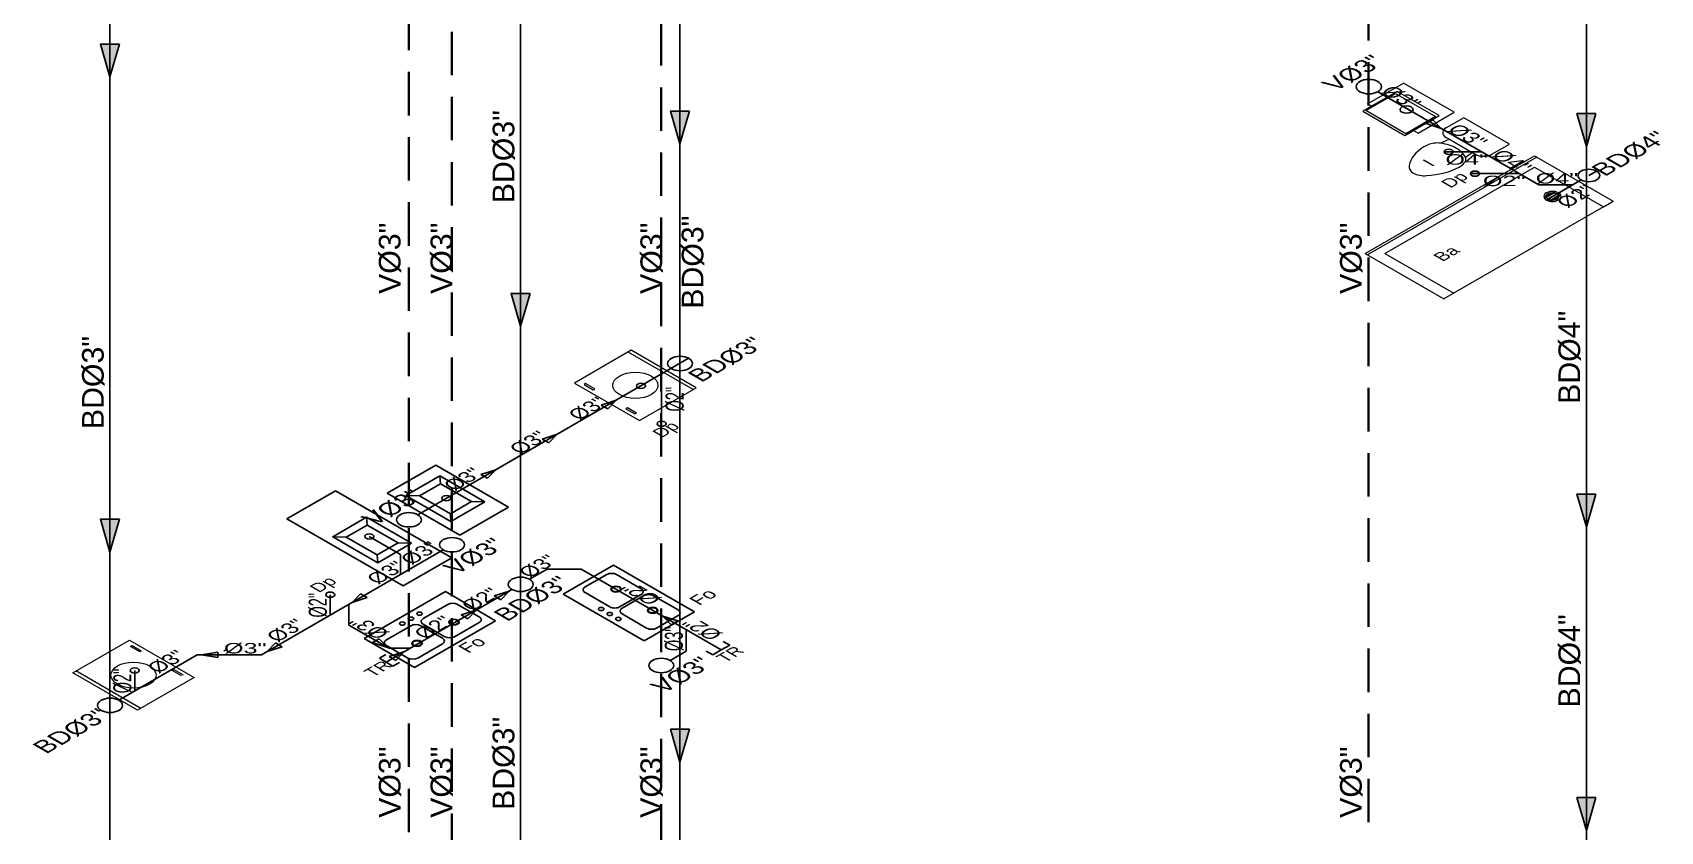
# Model space of a CAD drawing. Header units: feet. Extents: x 1019 to 2236, y -546 to 122.
# Drawn here: x 1064.9 to 1076.8, y -295.21 to -289.37 of the extents above; entities that cross this region are included whole.
import ezdxf

# ---------------------------------------------------------------- set-up
doc = ezdxf.new("R2010")
doc.units = ezdxf.units.FT
doc.header["$LTSCALE"] = 0.05
doc.header["$MEASUREMENT"] = 0
doc.linetypes.add('HIDDEN', pattern=[9.524999999999999, 6.35, -3.175])
for name, color, linetype, lineweight in [('AGUAFRIA', 5, 'HIDDEN', 30), ('COCINA', 8, 'Continuous', 25), ('FURN', 8, 'Continuous', 9), ('I-FURN', 8, 'Continuous', 0), ('P-SANR-FIXT', 8, 'Continuous', 9)]:
    doc.layers.add(name, color=color, linetype=linetype, lineweight=lineweight)
doc.layers.add('AGUASNEGRAS', color=4, linetype='Continuous')
doc.layers.add('TEXXT', color=2, linetype='Continuous')
doc.styles.add('DAMIAN', font='arial.ttf', dxfattribs={"height": 0.12})

msp = doc.modelspace()

# ---------------------------------------------------------------- hatches: boundary and pattern name
at = {"layer": 'AGUASNEGRAS'}
for points in [[(1065.397089050176, -289.4569579149196), (1065.466115307191, -289.6968156858701), (1065.535141564211, -289.4569579149194)], [(1069.56366874993, -289.9454162458446), (1069.632695006944, -290.1852740167951), (1069.701721263964, -289.9454162458444)], [(1076.188855047263, -289.9639802132502), (1076.257881304277, -290.2038379842007), (1076.326907561298, -289.96398021325)], [(1068.398670604851, -291.2784573244979), (1068.467696861865, -291.5183150954484), (1068.536723118885, -291.2784573244977)], [(1076.188855047263, -292.7449796418242), (1076.257881304277, -292.9848374127747), (1076.326907561298, -292.744979641824)], [(1065.397089050176, -292.9294701614618), (1065.466115307191, -293.1693279324123), (1065.535141564211, -292.9294701614616)], [(1069.56366874993, -294.4643031211933), (1069.632695006944, -294.7041608921438), (1069.701721263964, -294.4643031211931)], [(1076.188855047263, -294.9638138289673), (1076.257881304277, -295.2036715999178), (1076.326907561298, -294.9638138289671)]]:
    msp.add_hatch(color=256, dxfattribs=at).paths.add_polyline_path(points)
at = {"layer": 'AGUASNEGRAS', "ltscale": 3, "extrusion": (0, 0.8164965809277261, 0.5773502691896257)}
h = msp.add_hatch(color=256, dxfattribs=at)
h.dxf.hatch_style = 1
edge = h.paths.add_edge_path()
edge.add_arc((-1074.943453649173, 149.1789065943605), 0.04736473638354253, -135, 225)
at = {"layer": 'AGUASNEGRAS', "extrusion": (2.664535259100376e-15, 0.8164965809277276, 0.5773502691896236)}
msp.add_hatch(color=256, dxfattribs=at).paths.add_polyline_path([(-1075.136440376496, 149.3081743128967), (-1075.196838437468, 149.4173813082838), (-1075.087631442079, 149.3569832473134)])
at = {"layer": 'AGUASNEGRAS', "ltscale": 3, "extrusion": (0, 0.8164965809277261, 0.5773502691896257)}
h = msp.add_hatch(color=256, dxfattribs=at)
h.dxf.hatch_style = 1
edge = h.paths.add_edge_path()
edge.add_arc((-1075.252287766543, 149.7134268640972), 0.03315531546847977, -135, 225)
h = msp.add_hatch(color=256, dxfattribs=at)
h.dxf.hatch_style = 1
edge = h.paths.add_edge_path()
edge.add_arc((-1075.443796914574, 149.9905689835041), 0.03315531546847977, -45, 315)
h = msp.add_hatch(color=256, dxfattribs=at)
h.dxf.hatch_style = 1
edge = h.paths.add_edge_path()
edge.add_arc((-1076.276477209558, 150.0138993200031), 0.07945451243995191, -135, 225)
h = msp.add_hatch(color=256, dxfattribs=at)
h.dxf.hatch_style = 1
edge = h.paths.add_edge_path()
edge.add_arc((-1076.009433542392, 150.2790720511636), 0.04736473638354253, -45, 315)
h = msp.add_hatch(color=256, dxfattribs=at)
h.dxf.hatch_style = 1
edge = h.paths.add_edge_path()
edge.add_arc((-1069.634853117587, 148.5594237919516), 0.09103722075013818, -135, 225)
h = msp.add_hatch(color=256, dxfattribs=at)
h.dxf.hatch_style = 1
edge = h.paths.add_edge_path()
edge.add_arc((-1069.347219191485, 149.7914556899323), 0.03295454838723798, 135, 495, ccw=False)
at = {"layer": 'AGUASNEGRAS', "extrusion": (-2.58126853225349e-15, 0.8164965809277279, 0.5773502691896233)}
for points in [[(-1069.056100683198, 150.0342102275706), (-1069.165307678585, 149.9738121665984), (-1069.104909617615, 150.0830191619875)], [(-1068.625978903764, 150.4643320070052), (-1068.735185899151, 150.4039339460329), (-1068.67478783818, 150.5131409414221)], [(-1068.177378140376, 150.9129327703926), (-1068.286585135764, 150.8525347094204), (-1068.226187074793, 150.9617417048095)], [(-1068.275199723061, 152.4492776742282), (-1068.384406718448, 152.3888796132559), (-1068.324008657478, 152.4980866086451)], [(-1068.034268562058, 152.6902088352311), (-1068.143475557445, 152.6298107742589), (-1068.083077496475, 152.739017769648)], [(-1067.506404652019, 153.2180727452696), (-1067.615611647407, 153.1576746842973), (-1067.555213586436, 153.2668816796865)]]:
    msp.add_hatch(color=256, dxfattribs=at).paths.add_polyline_path(points)
at = {"layer": 'AGUASNEGRAS', "ltscale": 3, "extrusion": (0, 0.8164965809277261, 0.5773502691896257)}
h = msp.add_hatch(color=256, dxfattribs=at)
h.dxf.hatch_style = 1
edge = h.paths.add_edge_path()
edge.add_arc((-1069.498260538605, 150.2711877101969), 0.03295454838723798, 135, 495, ccw=False)
h = msp.add_hatch(color=256, dxfattribs=at)
h.dxf.hatch_style = 1
edge = h.paths.add_edge_path()
edge.add_arc((-1067.925914602624, 151.2127602787937), 0.03295454838723798, 135, 495, ccw=False)
h = msp.add_hatch(color=256, dxfattribs=at)
h.dxf.hatch_style = 1
edge = h.paths.add_edge_path()
edge.add_arc((-1067.361265162996, 151.6982585735192), 0.03295454838723798, 135, 495, ccw=False)
h = msp.add_hatch(color=256, dxfattribs=at)
h.dxf.hatch_style = 1
edge = h.paths.add_edge_path()
edge.add_arc((-1068.468911234034, 152.3043750976698), 0.09103722075013818, -135, 225)
h = msp.add_hatch(color=256, dxfattribs=at)
h.dxf.hatch_style = 1
edge = h.paths.add_edge_path()
edge.add_arc((-1069.164537412408, 152.3645189386014), 0.03295454838723798, -135, 225)
h = msp.add_hatch(color=256, dxfattribs=at)
h.dxf.hatch_style = 1
edge = h.paths.add_edge_path()
edge.add_arc((-1067.076063574552, 152.4353791028215), 0.03295454838723798, 135, 495, ccw=False)
at = {"layer": 'AGUASNEGRAS', "extrusion": (-2.664535259100376e-15, 0.8164965809277276, 0.5773502691896236)}
for points in [[(-1067.29774923307, 152.4232274773467), (-1067.237351172097, 152.5324344727339), (-1067.346558167487, 152.4720364117635)], [(-1066.675907331056, 153.0450693793608), (-1066.615509270083, 153.154276374748), (-1066.724716265473, 153.0938783137776)]]:
    msp.add_hatch(color=256, dxfattribs=at).paths.add_polyline_path(points)
at = {"layer": 'AGUASNEGRAS', "ltscale": 3, "extrusion": (0, 0.8164965809277261, 0.5773502691896257)}
h = msp.add_hatch(color=256, dxfattribs=at)
h.dxf.hatch_style = 1
edge = h.paths.add_edge_path()
edge.add_arc((-1067.980662425754, 152.7827856187477), 0.03295454838723798, -135, 225)
h = msp.add_hatch(color=256, dxfattribs=at)
h.dxf.hatch_style = 1
edge = h.paths.add_edge_path()
edge.add_arc((-1069.43394509604, 152.6339266222336), 0.03295454838723798, -135, 225)
at = {"layer": 'AGUASNEGRAS', "extrusion": (-2.664535259100377e-15, 0.8164965809277248, 0.5773502691896277)}
msp.add_hatch(color=256, dxfattribs=at).paths.add_polyline_path([(-1069.568126306314, 152.8169167669267), (-1069.507728245342, 152.7077097715396), (-1069.616935240731, 152.7681078325101)])
at = {"layer": 'AGUASNEGRAS', "extrusion": (-5.551115123125784e-17, 0.8164965809277284, 0.5773502691896227)}
msp.add_hatch(color=256, dxfattribs=at).paths.add_polyline_path([(-1066.254821598098, 153.1610218682263), (-1066.134892712623, 153.1955349967336), (-1066.254821598098, 153.2300481252435)])
at = {"layer": 'AGUASNEGRAS', "extrusion": (-2.581268532253489e-15, 0.8164965809277245, 0.577350269189628)}
msp.add_hatch(color=256, dxfattribs=at).paths.add_polyline_path([(-1067.386128583855, 153.0419767346974), (-1067.495335579242, 153.1023747956697), (-1067.434937518271, 152.9931678002805)])
at = {"layer": 'AGUASNEGRAS', "ltscale": 3, "extrusion": (0, 0.8164965809277261, 0.5773502691896257)}
h = msp.add_hatch(color=256, dxfattribs=at)
h.dxf.hatch_style = 1
edge = h.paths.add_edge_path()
edge.add_arc((-1067.711254742122, 153.0521933023797), 0.03295454838723798, -135, 225)
h = msp.add_hatch(color=256, dxfattribs=at)
h.dxf.hatch_style = 1
edge = h.paths.add_edge_path()
edge.add_arc((-1065.649983334744, 151.0083357411796), 0.03295454838723798, 135, 495, ccw=False)
h = msp.add_hatch(color=256, dxfattribs=at)
h.dxf.hatch_style = 1
edge = h.paths.add_edge_path()
edge.add_arc((-1065.467329679359, 153.8362325366957), 0.09103722075013818, -135, 225)

# ---------------------------------------------------------------- linework, layer by layer
at = {"layer": 'AGUAFRIA', "extrusion": (0, 0.8164965809277261, 0.5773502691896258)}
for p, q in [((1074.666655223408, -298.9545197300905, -9.552871372434643), (1074.666655223408, -273.3936522220355, 8.52139137552197)), ((1067.650386991669, -300.4548573875237, -7.431073509153536), (1067.650386991669, -275.4723554457593, 10.23422302487422)), ((1067.965946518429, -300.6370409789487, -7.173427003318487), (1067.965946518429, -276.2094831064557, 10.09946481614819)), ((1069.495080050384, -301.51988663525, -5.924894702694938), (1069.495080050384, -276.171542712155, 11.99909117717442))]:
    msp.add_line(p, q, dxfattribs=at)
at = {"layer": 'AGUASNEGRAS', "ltscale": 3, "extrusion": (0, 0.8164965809277261, 0.5773502691896258)}
for p, q in [((1076.257881304277, -299.58739677859, -8.657848067132036), (1076.257881304277, -276.1562260979562, 7.910491612283568)), ((1069.632695006944, -299.3124053349895, -9.046744696208384), (1069.632695006944, -277.5267205610982, 6.358060740202731)), ((1068.467696861865, -300.9267266747978, -6.763749563423203), (1068.467696861865, -279.1578657863894, 8.62915958947702)), ((1065.466115307191, -301.8111449795796, -5.512993201989822), (1065.466115307191, -280.0223592441827, 9.894004945330051)), ((1074.732923254458, -289.8046036690514, -22.49280676053156), (1075.909509467958, -290.4839060361404, -21.53212814004219)), ((1075.492883993278, -290.2433672061824, -21.87230141564607), (1075.219132451075, -290.2433672061824, -21.8723014156461)), ((1075.770026112685, -290.4033752834258, -21.64601582271928), (1075.410641599106, -290.4033752834258, -21.64601582271935)), ((1076.220294402533, -290.4492822384707, -21.58109358428746), (1075.965826234955, -290.5961995035221, -21.37332119550501)), ((1076.276477227075, -290.4168450695975, -21.62696666843299), (1076.332660051618, -290.3844079007241, -21.67283975257879)), ((1075.909509467958, -290.4839060361404, -21.53212814004219), (1076.160324225818, -290.4839060361404, -21.53212814004219)), ((1069.701096198881, -291.7501001073006, -23.27556611311248), (1067.71597439997, -292.8962107122756, -21.65472095157725)), ((1069.498260538605, -292.2123581864367, -22.62183446828168), (1069.498260538605, -291.867207330362, -23.10995149000731)), ((1067.590846825456, -293.1878532855333, -21.24227606911089), (1067.361265162996, -293.0553042509109, -21.42972871155326)), ((1067.902787854465, -293.1527258831803, -21.2919537179294), (1066.574250648096, -293.9197571969057, -20.20720763129402)), ((1067.590846825456, -293.33282512025, -21.03725493429231), (1067.590846825456, -293.1878532855333, -21.24227606911089)), ((1068.533284270167, -293.3680799995497, -20.98739700584692), (1068.661637279907, -293.2939753548252, -21.09219679945117)), ((1068.661637279907, -293.2939753548252, -21.09219679945117), (1068.911667525604, -293.2939753548252, -21.09219679945109)), ((1068.911667525604, -293.2939753548252, -21.09219679945109), (1069.93490442523, -293.8847414542693, -20.25672736942698)), ((1067.076063574552, -293.4808809869288, -20.82787231964636), (1067.076063574552, -293.6300353687333, -20.61693617001108)), ((1067.484300499443, -293.9737110619526, -20.13090534360232), (1068.404538197901, -293.4424115790294, -20.88227627803412)), ((1067.213056545036, -293.5509424403476, -20.7287904620219), (1067.213056545036, -293.7029972533555, -20.51375248324193)), ((1067.506369038544, -293.8723413004391, -20.27426383514918), (1067.213056545036, -293.7029972533555, -20.51375248324191)), ((1069.679298838203, -293.8927481011035, -20.24540426088497), (1069.679298838203, -293.7371674997926, -20.46542845730105)), ((1067.659878076736, -293.8723413004391, -20.27426383514917), (1067.506369038544, -293.8723413004391, -20.27426383514918)), ((1069.560667458686, -293.9612399600019, -20.14854214511865), (1069.679298838203, -293.8927481011035, -20.24540426088503)), ((1069.872432996066, -293.9208093507136, -20.20571966110913), (1069.825290714006, -293.8935917414757, -20.24421117322887)), ((1069.93490442523, -293.8847414542693, -20.256727369427), (1069.872432996066, -293.9208093507136, -20.20571966110913)), ((1069.93490442523, -293.8847414542693, -20.256727369427), (1069.996196800893, -293.8493542846808, -20.30677238459302)), ((1069.996196800893, -293.8493542846808, -20.30677238459302), (1069.949054518833, -293.8221366754428, -20.34526389671274)), ((1065.530493931045, -294.2518132778277, -19.73760941818573), (1066.102691673418, -293.9197571969056, -20.2072076312942)), ((1066.574250648096, -293.9197571969057, -20.20720763129404), (1066.102691673418, -293.9197571969056, -20.2072076312942)), ((1067.435343248351, -293.9454455798559, -20.17087877173053), (1067.48311175874, -293.9178664175241, -20.2098815971389)), ((1067.484300499443, -293.9737110619525, -20.13090534360235), (1067.435343248351, -293.9454455798559, -20.17087877173053)), ((1067.484300499443, -293.9737110619525, -20.13090534360234), (1067.534956653108, -294.0029574059072, -20.08954476733189)), ((1067.534956653108, -294.0029574059072, -20.08954476733189), (1067.582725163497, -293.9753782435754, -20.1285475927403)), ((1065.6475481209, -294.0347303589801, -20.04461102617951), (1065.6475481209, -294.1838847407846, -19.83367487654422))]:
    msp.add_line(p, q, dxfattribs=at)
at = {"layer": 'AGUASNEGRAS', "extrusion": (0, 0.8164965809277261, 0.5773502691896258)}
for p, q in [((1075.087631442078, -290.037574388083, -22.1633364100413), (1075.136440376495, -290.0093945366586, -22.20318873811132)), ((1075.087631442078, -290.037574388083, -22.1633364100413), (1075.196838437467, -290.0724452248427, -22.11402159976434)), ((1075.136440376495, -290.0093945366586, -22.20318873811132), (1075.196838437467, -290.0724452248427, -22.11402159976434)), ((1069.056100683199, -292.0945654904322, -22.78841849651978), (1069.165307678586, -292.0596946536713, -22.83773330679827)), ((1069.104909617616, -292.1227453418567, -22.74856616844965), (1069.056100683199, -292.0945654904322, -22.78841849651978)), ((1069.104909617616, -292.1227453418567, -22.74856616844965), (1069.165307678586, -292.0596946536713, -22.83773330679827)), ((1068.625978903765, -292.3428964155731, -22.4372255342289), (1068.735185899152, -292.3080255788122, -22.4865403445074)), ((1068.674787838182, -292.3710762669975, -22.39737320615878), (1068.625978903765, -292.3428964155731, -22.4372255342289)), ((1068.674787838182, -292.3710762669975, -22.39737320615878), (1068.735185899152, -292.3080255788122, -22.4865403445074)), ((1068.177378140378, -292.6018961870735, -22.0709445447215), (1068.286585135765, -292.5670253503126, -22.12025935500001)), ((1068.226187074794, -292.6300760384979, -22.03109221665138), (1068.286585135765, -292.5670253503126, -22.12025935500001)), ((1068.226187074794, -292.6300760384979, -22.03109221665138), (1068.177378140378, -292.6018961870735, -22.0709445447215)), ((1067.297749233071, -293.4738652426891, -20.83779408030023), (1067.237351172098, -293.5369159308732, -20.74862694195325)), ((1067.346558167487, -293.5020450941134, -20.79794175223025), (1067.237351172098, -293.5369159308732, -20.74862694195325)), ((1067.346558167487, -293.5020450941134, -20.79794175223025), (1067.297749233071, -293.4738652426891, -20.83779408030023)), ((1068.275199723062, -293.4889053308711, -20.81652418361397), (1068.384406718449, -293.4540344941103, -20.86583899389246)), ((1068.324008657479, -293.5170851822955, -20.77667185554385), (1068.275199723062, -293.4889053308711, -20.81652418361397)), ((1068.324008657479, -293.5170851822955, -20.77667185554385), (1068.384406718449, -293.4540344941103, -20.86583899389246)), ((1068.034268562059, -293.6280070015323, -20.6198047144161), (1068.143475557446, -293.5931361647714, -20.6691195246946)), ((1068.083077496476, -293.6561868529568, -20.57995238634598), (1068.034268562059, -293.6280070015323, -20.6198047144161)), ((1068.083077496476, -293.6561868529568, -20.57995238634598), (1068.143475557446, -293.5931361647714, -20.6691195246946)), ((1069.616935240732, -293.6729820085801, -20.55620044948133), (1069.507728245344, -293.6381111718202, -20.60551525975833)), ((1069.568126306316, -293.7011618600044, -20.51634812141129), (1069.507728245344, -293.6381111718202, -20.60551525975833)), ((1069.616935240732, -293.6729820085801, -20.55620044948133), (1069.568126306316, -293.7011618600044, -20.51634812141129)), ((1066.254821598098, -293.8998310328712, -20.23538748271759), (1066.134892712623, -293.9197571969056, -20.20720763129425)), ((1066.254821598098, -293.9396833609413, -20.17902777986873), (1066.254821598098, -293.8998310328712, -20.23538748271759)), ((1066.675907331056, -293.8328858322103, -20.33006229342815), (1066.615509270084, -293.8959365203945, -20.24089515508117)), ((1066.724716265473, -293.8610656836346, -20.29020996535817), (1066.615509270084, -293.8959365203945, -20.24089515508117)), ((1066.724716265473, -293.8610656836346, -20.29020996535817), (1066.675907331056, -293.8328858322103, -20.33006229342815)), ((1067.434937518272, -293.8029204415562, -20.37243975529295), (1067.386128583856, -293.8311002929806, -20.33258742722287)), ((1067.386128583856, -293.8311002929806, -20.33258742722287), (1067.495335579243, -293.8659711297415, -20.28327261694433)), ((1067.434937518272, -293.8029204415562, -20.37243975529295), (1067.495335579243, -293.8659711297415, -20.28327261694433)), ((1067.506404652021, -293.9327693720885, -20.18880563667458), (1067.615611647408, -293.8978985353276, -20.23812044695309)), ((1067.555213586437, -293.960949223513, -20.14895330860445), (1067.615611647408, -293.8978985353276, -20.23812044695309)), ((1066.254821598098, -293.9396833609413, -20.17902777986873), (1066.134892712623, -293.9197571969056, -20.20720763129425)), ((1067.555213586437, -293.960949223513, -20.14895330860445), (1067.506404652021, -293.9327693720885, -20.18880563667458))]:
    msp.add_line(p, q, dxfattribs=at)
at = {"layer": 'AGUASNEGRAS'}
for points, elevation in [([(1065.53514156421, -289.4569579149194), (1065.397089050176, -289.4569579149196), (1065.466115307191, -289.6968156858701)], 8.161035105159288), ([(1065.53514156421, -289.4569579149194), (1065.466115307191, -289.6968156858701)], 8.161035105159288), ([(1069.701721263964, -289.9454162458444), (1069.56366874993, -289.9454162458446), (1069.632695006944, -290.1852740167951)], 3.947015857051727), ([(1069.701721263964, -289.9454162458444), (1069.632695006944, -290.1852740167951)], 3.947015857051727), ([(1076.326907561298, -289.96398021325), (1076.188855047263, -289.9639802132502), (1076.257881304277, -290.2038379842007)], 6.316978761609354), ([(1076.326907561298, -289.96398021325), (1076.257881304277, -290.2038379842007)], 6.316978761609354), ([(1068.536723118885, -291.2784573244977), (1068.39867060485, -291.2784573244979), (1068.467696861865, -291.5183150954484)], -0.1109979354712198), ([(1068.536723118885, -291.2784573244977), (1068.467696861865, -291.5183150954484)], -0.1109979354712198), ([(1076.326907561298, -292.744979641824), (1076.188855047263, -292.7449796418242), (1076.257881304277, -292.9848374127747)], 6.316978761609354), ([(1076.326907561298, -292.744979641824), (1076.257881304277, -292.9848374127747)], 6.316978761609354), ([(1065.53514156421, -292.9294701614616), (1065.397089050176, -292.9294701614618), (1065.466115307191, -293.1693279324123)], 8.161035105159288), ([(1065.53514156421, -292.9294701614616), (1065.466115307191, -293.1693279324123)], 8.161035105159288), ([(1069.701721263964, -294.4643031211931), (1069.56366874993, -294.4643031211933), (1069.632695006944, -294.7041608921438)], 3.947015857051727), ([(1069.701721263964, -294.4643031211931), (1069.632695006944, -294.7041608921438)], 3.947015857051727), ([(1076.326907561298, -294.9638138289671), (1076.188855047263, -294.9638138289673), (1076.257881304277, -295.2036715999178)], 6.316978761609354), ([(1076.326907561298, -294.9638138289671), (1076.257881304277, -295.2036715999178)], 6.316978761609354)]:
    msp.add_lwpolyline(points, dxfattribs=dict(at, elevation=elevation))
at = {"layer": 'AGUASNEGRAS', "ltscale": 3, "extrusion": (0, 0.8164965809277261, 0.5773502691896258)}
for centre, radius in [((-1074.667869595577, 148.8884124663967, -249.6106960709186), 0.09199976667160506), ((-1074.943453649173, 149.1789065943605, -249.6106960709185), 0.04736473638354255), ((-1075.252287766543, 149.7134268640972, -249.6106960709186), 0.03315531546847978), ((-1075.443796914574, 149.9905689835041, -249.6106960709186), 0.03315531546847978), ((-1076.276477209558, 150.0138993200032, -249.6106960709187), 0.07945451243995194), ((-1076.009433542392, 150.2790720511636, -249.6106960709186), 0.04736473638354255), ((-1069.633909379113, 149.5082885173792, -251.6511135838794), 0.0910372207501382), ((-1069.347219191485, 149.7914556899324, -251.6511135838794), 0.03295454838723799), ((-1069.498260538605, 150.271187710197, -251.6511135838795), 0.03295454838723799), ((-1067.925914602624, 151.2127602787938, -251.6511135838794), 0.03295454838723799), ((-1067.651601363837, 151.4870735175798, -251.6511135838795), 0.0910372207501382), ((-1067.361265162996, 151.6982585735192, -251.6511135838795), 0.03295454838723799), ((-1067.967160890597, 151.8026247542332, -251.6511135838794), 0.0910372207501382), ((-1068.468911234034, 152.3043750976699, -251.6511135838794), 0.0910372207501382), ((-1069.164537412408, 152.3645189386014, -251.6511135838794), 0.03295454838723799), ((-1067.076063574552, 152.4353791028215, -251.6511135838795), 0.03295454838723799), ((-1069.43394509604, 152.6339266222336, -251.6511135838795), 0.03295454838723799), ((-1067.980662425754, 152.7827856187478, -251.6511135838795), 0.03295454838723799), ((-1067.711254742122, 153.0521933023798, -251.6511135838795), 0.03295454838723799), ((-1065.6475481209, 153.3946743549545, -251.6511135838794), 0.03295454838723799), ((-1069.496294422553, 153.3317582861887, -251.6511135838794), 0.0910372207501382), ((-1065.467329679359, 153.8362325366957, -251.6511135838794), 0.0910372207501382)]:
    msp.add_circle(centre, radius, dxfattribs=at)
at = {"layer": 'COCINA', "extrusion": (2.890458508730902e-15, -0.8164965809277265, -0.5773502691896253)}
for p, q in [((1067.848610706248, -292.5341276601631, -22.16678371458035), (1067.493376583093, -292.7391365357485, -21.87685738232065)), ((1068.378866546014, -292.8403989012641, -21.73365077165039), (1067.848610706248, -292.5341276601631, -22.16678371458035)), ((1067.629994291114, -292.75591415199, -21.85313024988753), (1067.877884863561, -292.6128542255552, -22.05544753808372)), ((1067.72880419762, -292.7582847239947, -21.84977775480781), (1067.881949545823, -292.6699031367829, -21.97476819410681)), ((1067.877884863561, -292.6128542255552, -22.05544753808372), (1068.206713330032, -292.802782737384, -21.78684806077415)), ((1067.881949545823, -292.6699031367829, -21.97476819410681), (1068.107903423525, -292.8004121653793, -21.79020055585375)), ((1067.493376583093, -292.7391365357485, -21.87685738232065), (1068.02363242286, -293.0454077768496, -21.44372443939051)), ((1067.958822757585, -292.9458426638187, -21.58453077257797), (1067.629994291114, -292.75591415199, -21.85313024988753)), ((1067.954758075322, -292.8887937525911, -21.66521011655462), (1067.72880419762, -292.7582847239947, -21.84977775480781)), ((1068.107903423525, -292.8004121653793, -21.79020055585375), (1067.954758075322, -292.8887937525911, -21.66521011655462)), ((1068.206713330032, -292.802782737384, -21.78684806077415), (1067.958822757585, -292.9458426638187, -21.58453077257797)), ((1068.02363242286, -293.0454077768496, -21.44372443939051), (1068.378866546014, -292.8403989012641, -21.73365077165039))]:
    msp.add_line(p, q, dxfattribs=at)
at = {"layer": 'COCINA', "extrusion": (0, 0.8164965809277261, 0.5773502691896258)}
for p, q in [((1067.877884863561, -292.6128542255552, -22.05544753808368), (1067.881949545823, -292.6699031367829, -21.97476819410677)), ((1067.629994291114, -292.7559141519899, -21.8531302498875), (1067.72880419762, -292.7582847239947, -21.84977775480777)), ((1068.107903423525, -292.8004121653793, -21.79020055585372), (1068.206713330031, -292.802782737384, -21.78684806077412)), ((1067.342289872362, -292.9142928010818, -21.62914901635035), (1067.346354554625, -292.9713417123095, -21.54846967237349)), ((1067.954758075322, -292.8887937525911, -21.66521011655458), (1067.958822757585, -292.9458426638187, -21.58453077257794)), ((1067.094368758062, -293.0574430185349, -21.4267040373716), (1067.193179519851, -293.0598016772879, -21.42336839017413)), ((1067.572308432327, -293.1018507409058, -21.36390203412046), (1067.671118338833, -293.1042213129106, -21.3605495390408)), ((1067.419163084124, -293.1902323281177, -21.2389115948214), (1067.423227766386, -293.2472812393453, -21.15823225084465))]:
    msp.add_line(p, q, dxfattribs=at)
at = {"layer": 'COCINA', "extrusion": (2.164934898019055e-15, -0.8164965809277277, -0.5773502691896234)}
for p, q in [((1068.778386399202, -293.4762631250637, -20.8344029625251), (1069.146038277896, -293.2639992139316, -21.13458946445049)), ((1069.146038277896, -293.2639992139316, -21.13458946445049), (1069.738735181887, -293.6061929309984, -20.65065446881567)), ((1068.940031009381, -293.4244155921748, -20.90772644671217), (1069.097904251832, -293.3332674331481, -21.03662940939298)), ((1069.1697463008, -293.3332674331481, -21.03662940939299), (1069.349351423222, -293.436962498926, -20.88998244101879)), ((1069.371083303192, -293.8184568421306, -20.35046796689028), (1068.778386399202, -293.4762631250637, -20.8344029625251)), ((1069.119636131803, -293.5695886842637, -20.70242069098833), (1068.940031009381, -293.4658936184859, -20.84906765936253)), ((1069.349351423222, -293.4784405252371, -20.83132365366913), (1069.191478180771, -293.5695886842637, -20.70242069098833)), ((1069.209438693013, -293.5799581908415, -20.68775599415091), (1069.367311935464, -293.4888100318149, -20.81665895683172)), ((1069.439153984432, -293.4888100318149, -20.81665895683167), (1069.618759106854, -293.5925050975927, -20.67001198845754)), ((1069.389043815434, -293.7251312829305, -20.48245023842708), (1069.209438693013, -293.6214362171527, -20.62909720680121)), ((1069.738735181887, -293.6061929309984, -20.65065446881567), (1069.371083303192, -293.8184568421306, -20.35046796689028)), ((1069.618759106854, -293.6339831239039, -20.61135320110781), (1069.460885864403, -293.7251312829305, -20.482450238427))]:
    msp.add_line(p, q, dxfattribs=at)
at = {"layer": 'COCINA', "extrusion": (2.053912595556539e-15, -0.8164965809277243, -0.5773502691896283)}
for p, q in [((1067.917800632907, -293.4585118409947, -20.85950706920498), (1067.325103728916, -293.8007055580615, -20.37557207357022)), ((1068.285452511601, -293.6707757521269, -20.55932056727955), (1067.917800632907, -293.4585118409947, -20.85950706920498)), ((1067.935761145149, -293.5518374001948, -20.72752479766818), (1067.756156022728, -293.6555324659726, -20.58087782929407)), ((1068.165476436568, -293.6429855592214, -20.59862183498742), (1068.007603194118, -293.5518374001948, -20.72752479766825)), ((1067.666353461517, -293.7073799988615, -20.50755434510695), (1067.486748339095, -293.8110750646393, -20.36090737673278)), ((1067.692755607611, -294.0129694691936, -20.07538557164479), (1068.285452511601, -293.6707757521269, -20.55932056727955)), ((1067.896068752936, -293.7985281578881, -20.37865138242613), (1067.738195510486, -293.7073799988615, -20.50755434510695)), ((1067.756156022728, -293.6970104922837, -20.52221904194436), (1067.914029265178, -293.7881586513104, -20.39331607926354)), ((1067.985871314147, -293.7881586513104, -20.39331607926359), (1068.165476436568, -293.6844635855326, -20.5399630476377)), ((1067.325103728916, -293.8007055580615, -20.37557207357022), (1067.692755607611, -294.0129694691936, -20.07538557164479)), ((1067.486748339095, -293.8525530909504, -20.30224858938313), (1067.644621581546, -293.9437012499771, -20.17334562670231)), ((1067.716463630515, -293.9437012499771, -20.17334562670229), (1067.896068752936, -293.8400061841993, -20.31999259507647))]:
    msp.add_line(p, q, dxfattribs=at)
at = {"layer": 'COCINA', "extrusion": (2.890587521631544e-15, -0.8164965809277265, -0.5773502691896253)}
for points, elevation in [([(1067.115525843598, 151.1203928060713), (1066.760365880018, 151.4755527696507), (1067.608894017442, 152.3240809070745), (1067.964053981021, 151.9689209434951)], 251.6511135838826), ([(1067.671104736798, 151.7830213620824), (1067.423265914615, 152.0308601842659), (1067.094368758061, 151.7019630277125), (1067.342207580245, 151.4541242055289)], 251.6511135838825), ([(1067.572293975009, 151.7789360452846), (1067.419180597817, 151.9320494224769), (1067.19317951985, 151.7060483445103), (1067.346292897042, 151.5529349673181)], 251.6511135838826)]:
    msp.add_lwpolyline(points, close=True, dxfattribs=dict(at, elevation=elevation))
at = {"layer": 'COCINA', "extrusion": (2.164934898019055e-15, -0.8164965809277277, -0.5773502691896234)}
for centre, radius in [((1069.164537412408, 152.3645189386023, 251.651113583882), 0.03809999999999999), ((1069.056774338954, 152.6159661099921, 251.651113583882), 0.02008046314206921), ((1069.119636131802, 152.6788279028397, 251.6511135838821), 0.02008046314206921), ((1069.18249792465, 152.7416896956872, 251.6511135838819), 0.02008046314206921), ((1069.433945096039, 152.6339266222344, 251.651113583882), 0.03809999999999999)]:
    msp.add_circle(centre, radius, dxfattribs=at)
at = {"layer": 'COCINA', "extrusion": (2.053912595556539e-15, -0.8164965809277243, -0.5773502691896283)}
for centre, radius in [((1067.666353461517, 152.7378843381447, 251.6511135838809), 0.02008046314206922), ((1067.729215254364, 152.6750225452972, 251.6511135838809), 0.02008046314206922), ((1067.980662425754, 152.78278561875, 251.6511135838809), 0.03810000000000001), ((1067.603491668669, 152.8007461309923, 251.6511135838809), 0.02008046314206922), ((1067.711254742122, 153.0521933023821, 251.651113583881), 0.03810000000000001)]:
    msp.add_circle(centre, radius, dxfattribs=at)
at = {"layer": 'COCINA', "extrusion": (2.164934898019055e-15, -0.8164965809277277, -0.5773502691896234)}
for centre, start, end in [((1069.133825276316, 152.2156259522728, 251.651113583882), 225.0000000000084, 315.0000000000088), ((1068.975952033865, 152.3734991947233, 251.651113583882), 135.0000000000088, 225.0000000000084), ((1069.313430398737, 152.3952310746942, 251.651113583882), 315.0000000000088, 45.00000000000858), ((1069.403232959948, 152.485033635905, 251.6511135838819), 225.0000000000084, 315.0000000000088), ((1069.155557156286, 152.5531043171448, 251.6511135838821), 45.00000000000858, 135.0000000000088), ((1069.245359717497, 152.6429068783555, 251.6511135838819), 135.0000000000088, 225.0000000000084), ((1069.582838082369, 152.6646387583263, 251.6511135838819), 315.0000000000088, 45.00000000000858), ((1069.424964839918, 152.8225120007768, 251.651113583882), 45.00000000000858, 135.0000000000088)]:
    msp.add_arc(centre, 0.0508, start, end, dxfattribs=at)
at = {"layer": 'COCINA', "extrusion": (2.053912595556539e-15, -0.8164965809277243, -0.5773502691896283)}
for centre, start, end in [((1067.971682169633, 152.5942002402076, 251.651113583881), 225.0000000000047, 314.9999999999953), ((1067.792077047212, 152.7738053626289, 251.6511135838809), 134.9999999999953, 225.0000000000047), ((1068.129555412083, 152.7520734826581, 251.6511135838809), 314.9999999999953, 45.00000000000483), ((1067.702274486001, 152.8636079238397, 251.651113583881), 225.0000000000047, 314.9999999999953), ((1067.522669363579, 153.043213046261, 251.6511135838811), 134.9999999999953, 225.0000000000047), ((1067.860147728451, 153.0214811662902, 251.6511135838811), 314.9999999999953, 45.00000000000483), ((1067.949950289662, 152.9316786050794, 251.6511135838809), 45.00000000000483, 134.9999999999953), ((1067.68054260603, 153.2010862887116, 251.651113583881), 45.00000000000483, 134.9999999999953)]:
    msp.add_arc(centre, 0.05080000000000002, start, end, dxfattribs=at)
at = {"layer": 'FURN', "extrusion": (0, 0.8164965809277261, 0.5773502691896258)}
for p, q in [((1069.277241161501, -291.693914525207, -23.35502452531906), (1068.862353328707, -291.9334501271539, -23.01627002837457)), ((1069.728064160912, -291.9811416924435, -22.9488239699312), (1069.253906637722, -291.7073867187918, -23.33597196643654)), ((1069.75139868469, -291.9676694988588, -22.96787652881372), (1069.277241161501, -291.693914525207, -23.35502452531906)), ((1068.862353328707, -291.9334501271539, -23.01627002837457), (1069.336510851896, -292.2072051008057, -22.62912203186923)), ((1069.336510851896, -292.2072051008057, -22.62912203186923), (1069.75139868469, -291.9676694988588, -22.96787652881372)), ((1065.19387285198, -294.0514483179088, -20.02096826192742), (1065.608760684774, -293.8119127159619, -20.35972275887191)), ((1065.608760684774, -293.8119127159619, -20.35972275887191), (1066.082918207964, -294.0856676896136, -19.97257476236657)), ((1065.66803037517, -294.3252032915605, -19.63382026542208), (1065.19387285198, -294.0514483179088, -20.02096826192742)), ((1065.691364898948, -294.3117310979757, -19.6528728243046), (1065.217207375759, -294.037976124324, -20.04002082080994)), ((1066.082918207964, -294.0856676896136, -19.97257476236657), (1065.66803037517, -294.3252032915605, -19.63382026542208))]:
    msp.add_line(p, q, dxfattribs=at)
at = {"layer": 'FURN', "ltscale": 0.02, "extrusion": (0, 0.8164965809277261, 0.5773502691896258)}
for p, q in [((1068.943384466037, -291.9380123643818, -23.00981805061212), (1068.931347465316, -291.944961929988, -22.99998988067924)), ((1068.931347465316, -291.944961929988, -22.99998988067924), (1068.99829373569, -291.9836133772096, -22.94532847981313)), ((1069.010330736411, -291.9766638116034, -22.95515664974602), (1068.943384466037, -291.9380123643818, -23.00981805061212)), ((1068.99829373569, -291.9836133772096, -22.94532847981313), (1069.010330736411, -291.9766638116034, -22.95515664974602)), ((1069.248659679956, -292.114263091315, -22.76056188220505), (1069.236622679236, -292.1212126569212, -22.75073371227217)), ((1069.315605950324, -292.1529145385334, -22.70590048134357), (1069.248659679956, -292.114263091315, -22.76056188220505)), ((1069.236622679236, -292.1212126569212, -22.75073371227217), (1069.303568949604, -292.1598641041396, -22.69607231141069)), ((1069.303568949604, -292.1598641041396, -22.69607231141069), (1069.315605950324, -292.1529145385334, -22.70590048134357)), ((1065.616662711449, -293.858696064912, -20.2935611122934), (1065.628699712169, -293.8517464993058, -20.30338928222628)), ((1065.683608981823, -293.8973475121336, -20.2388997114273), (1065.616662711449, -293.858696064912, -20.2935611122934)), ((1065.628699712169, -293.8517464993058, -20.30338928222628), (1065.695645982543, -293.8903979465274, -20.24872788136018)), ((1065.695645982543, -293.8903979465274, -20.24872788136018), (1065.683608981823, -293.8973475121336, -20.2388997114273)), ((1066.311838590432, -293.88714043235, -20.25333470208945), (1066.299801589711, -293.8940899979562, -20.24350653215657)), ((1065.921937925368, -294.0349467918452, -20.04430494388634), (1065.933974926089, -294.0279972262391, -20.05413311381922)), ((1065.988884195736, -294.0735982390635, -19.98964354302485), (1065.921937925368, -294.0349467918452, -20.04430494388634)), ((1065.933974926089, -294.0279972262391, -20.05413311381922), (1066.000921196457, -294.0666486734573, -19.99947171295774))]:
    msp.add_line(p, q, dxfattribs=at)
for centre in [(-1069.306876006699, 149.7847850776894, -251.6511135838794), (-1065.638395529972, 153.4532655544157, -251.6511135838795)]:
    msp.add_circle(centre, 0.1650000000000013, dxfattribs=at)
at = {"layer": 'I-FURN', "extrusion": (-8.753915778452858e-16, 0.8164965809277287, 0.5773502691896222)}
for p, q in [((1074.874216089931, -289.8021903912355, -22.49621965074856), (1074.623289226261, -289.9473019444018, -22.29100092420383)), ((1074.646244900167, -289.9421370357273, -22.29830520809962), (1074.862060270768, -289.8173305356698, -22.47480825315326)), ((1074.658589156968, -289.8940625924286, -22.36629273781632), (1074.922084132852, -289.7416828725258, -22.58179020433334)), ((1074.862060270768, -289.8173305356698, -22.47480825315326), (1075.155206697381, -289.9863001130307, -22.2358491852211)), ((1075.181410135636, -289.9792570151416, -22.24580962977691), (1074.874216089931, -289.8021903912355, -22.49621965074856)), ((1075.29110866538, -289.9543885841987, -22.28097890209127), (1074.922084132852, -289.7416828725258, -22.58179020433334)), ((1074.623289226261, -289.9473019444018, -22.29100092420383), (1074.930483271966, -290.1243685683079, -22.04059090323217)), ((1074.93939132678, -290.1111066130882, -22.05934614016745), (1074.646244900167, -289.9421370357273, -22.29830520809962)), ((1074.658589156968, -289.8940625924286, -22.36629273781632), (1074.687016683701, -289.9104482166135, -22.34311996586601)), ((1075.027613689495, -290.1067683041015, -22.06548143557425), (1075.29110866538, -289.9543885841987, -22.28097890209127)), ((1074.930483271966, -290.1243685683079, -22.04059090323217), (1075.181410135636, -289.9792570151416, -22.24580962977691)), ((1075.155206697381, -289.9863001130307, -22.2358491852211), (1074.93939132678, -290.1111066130882, -22.05934614016746)), ((1074.994210729406, -290.0875148405196, -22.09270994489435), (1075.027613689495, -290.1067683041015, -22.06548143557425))]:
    msp.add_line(p, q, dxfattribs=at)
at = {"layer": 'P-SANR-FIXT', "extrusion": (-9.882589403215926e-16, 0.8164965809277288, 0.5773502691896221)}
for p, q in [((1075.361147319283, -289.9946139298917, -22.22409167266118), (1075.232640767435, -290.0689295494227, -22.11899351562423)), ((1075.695825031717, -290.18752213715, -21.95127826966328), (1075.361147319283, -289.9946139298917, -22.22409167266118)), ((1075.25701832851, -290.1522179008887, -22.00120599939333), (1075.194891958337, -290.1807361880211, -21.96087505095501)), ((1075.232739629022, -290.1382236604036, -22.0209968440825), (1075.25701832851, -290.1522179008887, -22.00120599939333)), ((1075.25701832851, -290.1522179008887, -22.00120599939333), (1075.423018859497, -290.2479005939599, -21.86589023716772)), ((1075.567318479869, -290.2618377566811, -21.84618011262634), (1075.695825031717, -290.18752213715, -21.95127826966328)), ((1075.373726151546, -290.2838162029932, -21.81509789577191), (1075.423018859497, -290.2479005939599, -21.86589023716772)), ((1075.423018859497, -290.2479005939599, -21.86589023716772), (1075.447297558985, -290.261894834445, -21.84609939247856))]:
    msp.add_line(p, q, dxfattribs=at)
at = {"layer": 'P-SANR-FIXT', "extrusion": (0, 0.8164965809277261, 0.5773502691896258)}
for p, q in [((1074.641368098857, -290.9867480847774, -20.82100209512814), (1075.87878073619, -290.272299587417, -21.83138484971237)), ((1075.896756036461, -290.2826605490866, -21.81673223719984), (1074.659343399128, -290.9971090464471, -20.80634948261566)), ((1075.87878073619, -290.272299587417, -21.83138484971237), (1076.453576109451, -290.6041578508981, -21.36206639271173)), ((1074.78505214805, -290.9866797536552, -20.82109872992795), (1075.878899089166, -290.3552556118969, -21.7140673148123)), ((1075.878899089166, -290.3552556118969, -21.7140673148123), (1076.382207496757, -290.6453625386487, -21.30379416446151)), ((1075.956181568782, -290.5752171612502, -21.40299470851621), (1076.019189892771, -290.5387793099067, -21.45452561206994)), ((1076.025470055728, -290.5423991953435, -21.44940632099097), (1075.962461731739, -290.5788370466871, -21.3978754174372)), ((1075.975498762425, -290.5863515901542, -21.3872482481509), (1076.038507086414, -290.5499137388107, -21.43877915170467)), ((1076.044787249371, -290.5535336242475, -21.43365986062567), (1075.981778925381, -290.5899714755911, -21.38212895707182)), ((1075.994815956067, -290.5974860190582, -21.37150178778554), (1076.057824280057, -290.5610481677147, -21.42303269133934)), ((1076.064104443014, -290.5646680531515, -21.41791340026041), (1076.001096119024, -290.6011059044951, -21.36638249670656)), ((1076.382207496757, -290.6453625386487, -21.30379416446151), (1075.216577707532, -291.3182988582079, -20.35211849472745)), ((1076.382207496757, -290.6453625386487, -21.30379416446151), (1076.453576109451, -290.6041578508981, -21.36206639271173)), ((1074.641368098857, -290.9867480847774, -20.82100209512814), (1075.215587666848, -291.3177281988353, -20.35292552895175)), ((1074.78505214805, -290.9866797536552, -20.82109872992795), (1075.288360555641, -291.2767866804068, -20.4108255795774))]:
    msp.add_line(p, q, dxfattribs=at)
at = {"layer": 'P-SANR-FIXT', "extrusion": (-9.882589403215926e-16, 0.8164965809277288, 0.5773502691896221)}
for centre, radius, start, end in [((-1075.29270065867, 149.4712530094843, -249.6106960709203), 0.08486763583222055, 315.047194692131, 45.04719469212787), ((-1075.381980741039, 149.9349360516, -249.6106960709203), 0.4215750251809779, 317.7562405013337, 353.5530383389944), ((-1075.188205958893, 149.7589619472442, -249.6106960709204), 0.1598202704977676, 286.1068026499585, 317.7562405013245), ((-1075.1702196112, 149.6966745409923, -249.6106960709203), 0.09498795077292055, 254.9452543351098, 286.1068026499585), ((-1075.12881590224, 149.8506068113381, -249.6106960709204), 0.2543912473809219, 225.1491350491406, 254.9452543351235), ((-1075.128175286085, 149.8499672496694, -249.6106960709203), 0.2543912473809217, 195.1491350491439, 224.9452543351145), ((-1075.219722186355, 149.7904262974183, -249.6106960709203), 0.1598202704977672, 132.3381488829365, 163.9875867343046), ((-1075.28203913888, 149.8083100081329, -249.6106960709203), 0.09498795077292158, 163.9875867343046, 195.1491350491489), ((-1075.507258588633, 149.6854577663557, -249.6106960709203), 0.08486763583222036, 45.04719469212787, 135.0471946921311), ((-1075.091980052409, 149.9021665547868, -249.6106960709203), 0.1297287654362478, 353.5530383389944, 40.26622424692186), ((-1075.076676296157, 149.8868879892831, -249.6106960709203), 0.1297287654362477, 49.82816513733184, 96.54135104526996), ((-1075.043429095287, 149.5969416788024, -249.6106960709203), 0.4215750251809792, 96.54135104526996, 132.3381488829364)]:
    msp.add_arc(centre, radius, start, end, dxfattribs=at)
at = {"layer": 'P-SANR-FIXT', "extrusion": (0, 0.8164965809277261, 0.5773502691896258)}
for centre, radius, start, end in [((-1076.010143005898, 150.2790720511636, -249.6106960709185), 0.06350000000000015, 225.0471946921278, 45.047194692128), ((-1076.010143005898, 150.2790720511636, -249.6106960709185), 0.06349999999999997, 225.0471946921278, 45.047194692128), ((-1076.010143005898, 150.2790720511636, -249.6106960709185), 0.06350000000000017, 45.047194692128, 225.0471946921278), ((-1076.010143005898, 150.2790720511636, -249.6106960709185), 0.06349999999999995, 45.047194692128, 225.0471946921278), ((-1076.02232997425, 150.2282305496657, -249.6106960709186), 0.004437092473903968, 135.0471946921196, 315.0471946921195), ((-1076.041647167892, 150.2475159462406, -249.6106960709184), 0.004437092473903965, 135.0471946921196, 315.0471946921195), ((-1076.060964361535, 150.2668013428157, -249.6106960709186), 0.00443709247390396, 135.0471946921196, 315.0471946921195), ((-1075.95932165026, 150.2913427595113, -249.6106960709186), 0.004437092473903964, 315.0471946921195, 135.0471946921196), ((-1075.978638843903, 150.3106281560864, -249.6106960709186), 0.004437092473903961, 315.0471946921195, 135.0471946921196), ((-1075.997956037546, 150.3299135526612, -249.6106960709186), 0.004437092473903962, 315.0471946921195, 135.0471946921196)]:
    msp.add_arc(centre, radius, start, end, dxfattribs=at)

# ---------------------------------------------------------------- texts
at = {"layer": 'TEXXT', "extrusion": (0, 0.8164965809277261, 0.5773502691896258), "style": 'DAMIAN'}
for s, height, rotation, p in [('VØ', 0.1584, 225, (-1074.425742661796, 148.9531960125889, -249.6106960709186)), ('3', 0.1584, 225, (-1074.651816951115, 148.727121723271, -249.6106960709185)), ('"', 0.1584, 225, (-1074.738839126016, 148.6400995483695, -249.6106960709186)), (' Ø3"', 0.132, 135, (-1074.711229184114, 148.921622048896, -249.6106960709186)), (' Ø3"', 0.132, 135, (-1075.196869356689, 149.4072622214715, -249.6106960709186)), (' BDØ4"', 0.1584, 225, (-1076.349623883578, 150.0749986075436, -249.6106960709186)), (' I', 0.11, 225, (-1075.098226251273, 149.9380107877636, -249.6106960709186)), (' Ø4"', 0.132, 180, (-1075.176521556528, 149.8768218212505, -249.6106960709187)), (' Ø4"', 0.132, 135, (-1075.519618435769, 149.7300113005516, -249.6106960709186)), (' Dp', 0.11, 225, (-1075.233491425691, 150.208296008829, -249.6106960709186)), (' Ø2"', 0.132, 180, (-1075.450514036641, 150.1481931842468, -249.6106960709186)), (' Ø4"', 0.132, 180, (-1075.836304680772, 150.1162649202041, -249.6106960709186)), (' Ø2"', 0.132, 225, (-1076.081764181858, 150.4672121376194, -249.6106960709187)), (' Ba', 0.11, 225, (-1075.177104372532, 151.1390154547106, -249.6106960709186)), (' BDØ3"', 0.1584, 225, (-1069.745153475469, 149.7956148749232, -251.6511135838794)), (' Ø2"', 0.132, 269.9999999999999, (-1069.65964594108, 150.1675641735673, -251.6511135838794)), (' Ø3"', 0.132, 225, (-1068.858981794888, 150.2699880442583, -251.6511135838795)), (' Dp', 0.11, 225, (-1069.46910668028, 150.4825684975382, -251.6511135838795)), (' Ø3"', 0.132, 225, (-1068.428860015454, 150.7001098236928, -251.6511135838795)), (' Ø3"', 0.132, 225, (-1067.947748899491, 151.1649762140949, -251.6511135838795)), ('"', 0.1584, 225, (-1067.717803046315, 151.2525262193912, -251.6511135838794)), ('VØ', 0.1584, 225, (-1067.404706582096, 151.5656226836105, -251.6511135838795)), ('3', 0.1584, 225, (-1067.630780871414, 151.3395483942926, -251.6511135838794)), ('"', 0.1584, 225, (-1068.315106189671, 151.8713279486509, -251.6511135838794)), (' Ø3"', 0.132, 225, (-1067.633296683931, 152.0998569899498, -251.6511135838794)), ('VØ', 0.1584, 225, (-1068.002009725452, 152.1844244128702, -251.6511135838795)), ('3', 0.1584, 225, (-1068.22808401477, 151.9583501235522, -251.6511135838795)), (' Ø3"', 0.132, 225, (-1068.49664530572, 152.2664910199468, -251.6511135838795)), (' Ø3"', 0.132, 225, (-1067.38620381996, 152.3469498539213, -251.6511135838795)), (' Dp', 0.11, 225, (-1066.963642339699, 152.4443667952337, -251.6511135838795)), (' BDØ3"', 0.1584, 225, (-1068.325524050294, 152.8234303779611, -251.6511135838795)), (' Ø2"', 0.132, 315, (-1069.542600192781, 152.5204849764318, -251.6511135838794)), (' Ø2"', 0.132, 269.9999999999999, (-1067.051444915693, 152.7757651989544, -251.6511135838794)), (' Ø2"', 0.132, 225, (-1068.078080834751, 152.6850554909159, -251.6511135838794)), (' Fo', 0.12, 225, (-1069.741609038422, 152.6094446663479, -251.6511135838795)), (' Ø3"', 0.132, 225, (-1066.654014223006, 153.0791394508745, -251.6511135838794)), (' Ø2"', 0.132, 225, (-1067.732066970764, 153.0412368921606, -251.6511135838795)), (' Ø3"', 0.132, 315, (-1067.554831530578, 152.9531566815681, -251.6511135838794)), (' Ø3"', 0.132, 269.9236052262855, (-1069.653693495033, 153.2002780705894, -251.6511135838794)), (' Ø2"', 0.132, 315, (-1069.989575895937, 152.9674606795876, -251.6511135838795)), (' Ø3"', 0.132, 225, (-1065.782016268788, 153.4738816425212, -251.6511135838795)), (' Ø3"', 0.132, 180, (-1066.248041106042, 153.1787156161964, -251.6511135838795)), (' Fo', 0.12, 225, (-1068.053016570882, 153.2144081051781, -251.6511135838795)), (' TR', 0.11, 225, (-1069.935716796575, 153.330296869698, -251.6511135838794)), (' TR', 0.11, 225, (-1067.361403171748, 153.5140440808284, -251.6511135838795)), ('VØ', 0.1584, 225, (-1069.517774745543, 153.6877129031926, -251.6511135838795)), ('3', 0.1584, 225, (-1069.743849034861, 153.4616386138747, -251.6511135838794)), ('"', 0.1584, 225, (-1069.830871209762, 153.3746164389734, -251.6511135838795)), (' Ø2"', 0.132, 269.9999999999999, (-1065.622929462041, 153.7350604510875, -251.6511135838795)), (' BDØ3"', 0.1584, 225, (-1064.956337809098, 154.4999377486215, -251.6511135838794))]:
    msp.add_text(s, height=height, rotation=rotation, dxfattribs=at).set_placement(p)
at = {"layer": 'TEXXT', "char_height": 0.1584, "width": 4.18176, "attachment_point": 3, "rotation": 90, "style": 'DAMIAN'}
for s, insert in [(' BD%%C3"', (1068.263834512418, -289.9386486447958, -0.1109979354712198)), ('{\\fArial|b0|i0|c238|p34;V%%C}3{\\fArial|b0|i0|c238|p34;"}', (1067.431703898872, -290.7612931307302, -1.179305496848963)), ('{\\fArial|b0|i0|c238|p34;V%%C}3{\\fArial|b0|i0|c238|p34;"}', (1067.809680040279, -290.7612931307302, -1.179305496848963)), ('{\\fArial|b0|i0|c238|p34;V%%C}3{\\fArial|b0|i0|c238|p34;"}', (1069.343822040149, -290.7612931307302, -1.179305496848963)), (' BD%%C3"', (1069.645398072641, -290.7095495240527, 2.459304231390559)), ('{\\fArial|b0|i0|c238|p34;V%%C}3{\\fArial|b0|i0|c238|p34;"}', (1074.457627272077, -290.7612931307302, -1.179305496848963)), (' BD%%C4"', (1076.054018954831, -291.405170962122, 6.316978761609354)), (' BD%%C3"', (1065.262252957744, -291.5896614817597, 8.161035105159288)), (' BD%%C4"', (1076.054018954831, -293.6240051492651, 6.316978761609354)), (' BD%%C3"', (1068.263834512418, -294.3730177748008, -3.246570417582083)), ('{\\fArial|b0|i0|c238|p34;V%%C}3{\\fArial|b0|i0|c238|p34;"}', (1067.431703898872, -294.5903195550467, -1.179305496848963)), ('{\\fArial|b0|i0|c238|p34;V%%C}3{\\fArial|b0|i0|c238|p34;"}', (1067.809680040279, -294.5903195550467, -1.179305496848963)), ('{\\fArial|b0|i0|c238|p34;V%%C}3{\\fArial|b0|i0|c238|p34;"}', (1069.343822040149, -294.5903195550467, -1.179305496848963)), ('{\\fArial|b0|i0|c238|p34;V%%C}3{\\fArial|b0|i0|c238|p34;"}', (1074.457627272077, -294.5903195550467, -1.179305496848963))]:
    msp.add_mtext(s, dxfattribs=dict(at, insert=insert))

doc.saveas('drawing.dxf')
